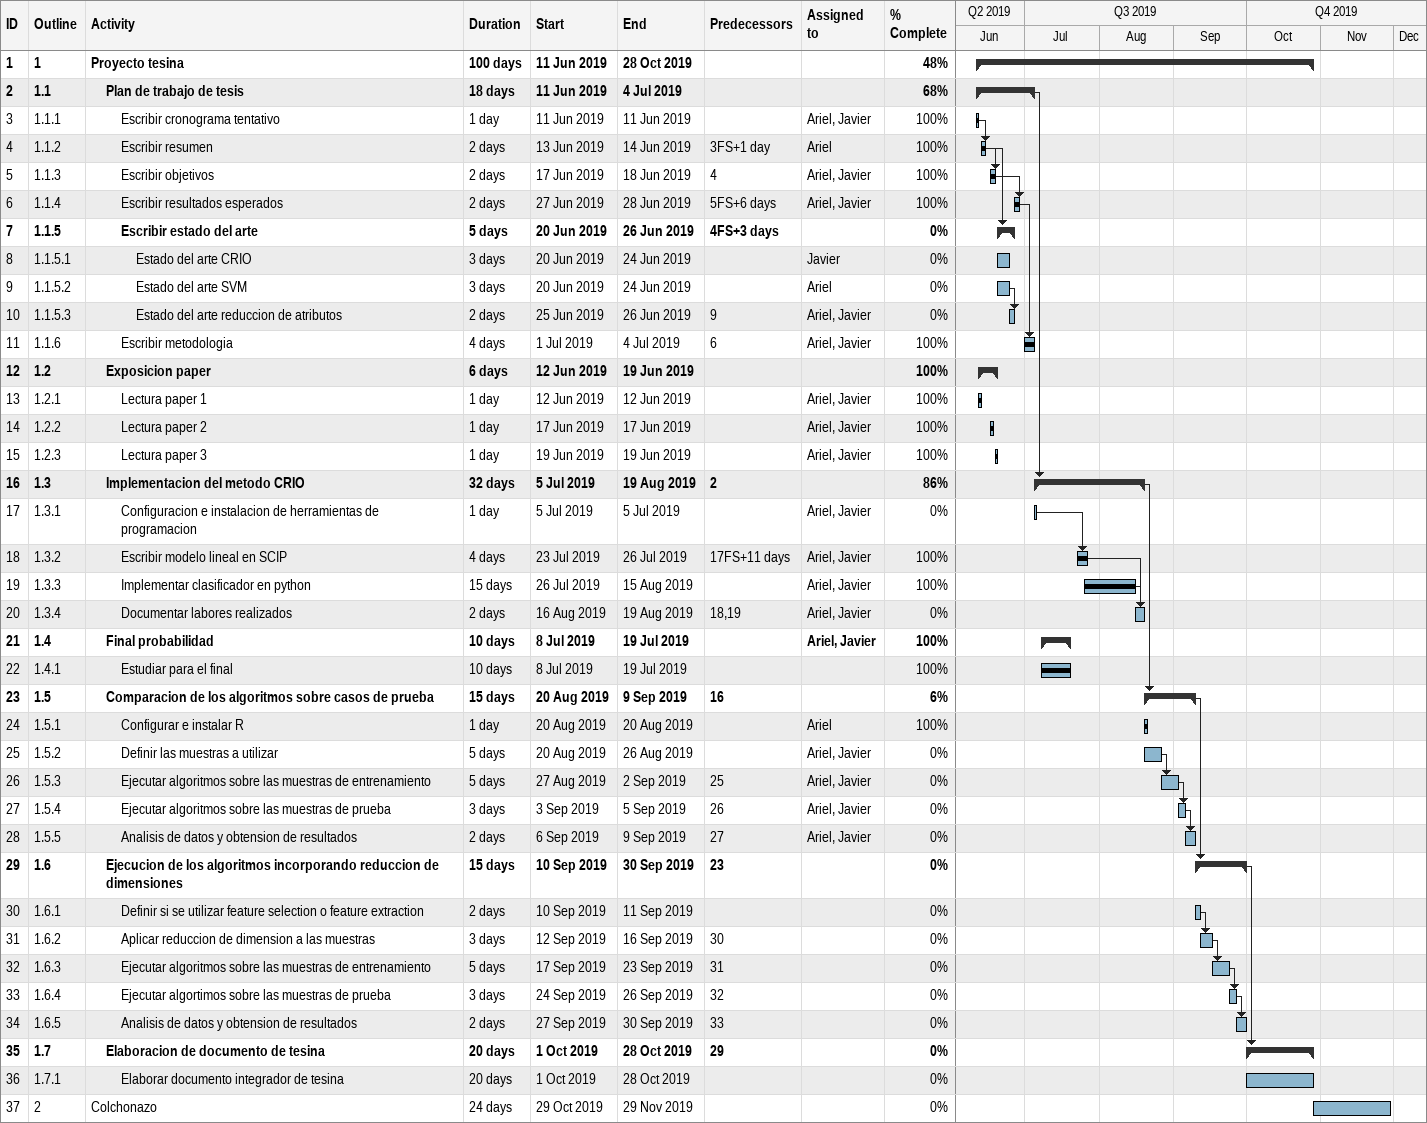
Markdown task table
| ID | WBS | Task | Duration | Start | Finish | Predecessors | Resources | % complete |
|---|---|---|---|---|---|---|---|---|
| 1 | 1 | **Proyecto tesina** | 100d | 2019-06-11 | 2019-10-28 |  |  | 48 |
| 2 | 1.1 | **Plan de trabajo de tesis** | 18d | 2019-06-11 | 2019-07-04 |  |  | 68 |
| 3 | 1.1.1 | Escribir cronograma tentativo | 1d | 2019-06-11 | 2019-06-11 |  | Ariel, Javier | 100 |
| 4 | 1.1.2 | Escribir resumen | 2d | 2019-06-13 | 2019-06-14 | 3FS+1d | Ariel | 100 |
| 5 | 1.1.3 | Escribir objetivos | 2d | 2019-06-17 | 2019-06-18 | 4 | Ariel, Javier | 100 |
| 6 | 1.1.4 | Escribir resultados esperados | 2d | 2019-06-27 | 2019-06-28 | 5FS+6d | Ariel, Javier | 100 |
| 7 | 1.1.5 | **Escribir estado del arte** | 5d | 2019-06-20 | 2019-06-26 | 4FS+3d |  | 0 |
| 8 | 1.1.5.1 | Estado del arte CRIO | 3d | 2019-06-20 | 2019-06-24 |  | Javier | 0 |
| 9 | 1.1.5.2 | Estado del arte SVM | 3d | 2019-06-20 | 2019-06-24 |  | Ariel | 0 |
| 10 | 1.1.5.3 | Estado del arte reduccion de atributos | 2d | 2019-06-25 | 2019-06-26 | 9 | Ariel, Javier | 0 |
| 11 | 1.1.6 | Escribir metodologia | 4d | 2019-07-01 | 2019-07-04 | 6 | Ariel, Javier | 100 |
| 12 | 1.2 | **Exposicion paper** | 6d | 2019-06-12 | 2019-06-19 |  |  | 100 |
| 13 | 1.2.1 | Lectura paper 1 | 1d | 2019-06-12 | 2019-06-12 |  | Ariel, Javier | 100 |
| 14 | 1.2.2 | Lectura paper 2 | 1d | 2019-06-17 | 2019-06-17 |  | Ariel, Javier | 100 |
| 15 | 1.2.3 | Lectura paper 3 | 1d | 2019-06-19 | 2019-06-19 |  | Ariel, Javier | 100 |
| 16 | 1.3 | **Implementacion del metodo CRIO** | 32d | 2019-07-05 | 2019-08-19 | 2 |  | 86 |
| 17 | 1.3.1 | Configuracion e instalacion de herramientas de programacion | 1d | 2019-07-05 | 2019-07-05 |  | Ariel, Javier | 0 |
| 18 | 1.3.2 | Escribir modelo lineal en SCIP | 4d | 2019-07-23 | 2019-07-26 | 17FS+11d | Ariel, Javier | 100 |
| 19 | 1.3.3 | Implementar clasificador en python | 15d | 2019-07-26 | 2019-08-15 |  | Ariel, Javier | 100 |
| 20 | 1.3.4 | Documentar labores realizados | 2d | 2019-08-16 | 2019-08-19 | 18, 19 | Ariel, Javier | 0 |
| 21 | 1.4 | **Final probabilidad** | 10d | 2019-07-08 | 2019-07-19 |  | Ariel, Javier | 100 |
| 22 | 1.4.1 | Estudiar para el final | 10d | 2019-07-08 | 2019-07-19 |  |  | 100 |
| 23 | 1.5 | **Comparacion de los algoritmos sobre casos de prueba** | 15d | 2019-08-20 | 2019-09-09 | 16 |  | 6 |
| 24 | 1.5.1 | Configurar e instalar R | 1d | 2019-08-20 | 2019-08-20 |  | Ariel | 100 |
| 25 | 1.5.2 | Definir las muestras a utilizar | 5d | 2019-08-20 | 2019-08-26 |  | Ariel, Javier | 0 |
| 26 | 1.5.3 | Ejecutar algoritmos sobre las muestras de entrenamiento | 5d | 2019-08-27 | 2019-09-02 | 25 | Ariel, Javier | 0 |
| 27 | 1.5.4 | Ejecutar algoritmos sobre las muestras de prueba | 3d | 2019-09-03 | 2019-09-05 | 26 | Ariel, Javier | 0 |
| 28 | 1.5.5 | Analisis de datos y obtension de resultados | 2d | 2019-09-06 | 2019-09-09 | 27 | Ariel, Javier | 0 |
| 29 | 1.6 | **Ejecucion de los algoritmos incorporando reduccion de dimensiones** | 15d | 2019-09-10 | 2019-09-30 | 23 |  | 0 |
| 30 | 1.6.1 | Definir si se utilizar feature selection o feature extraction | 2d | 2019-09-10 | 2019-09-11 |  |  | 0 |
| 31 | 1.6.2 | Aplicar reduccion de dimension a las muestras | 3d | 2019-09-12 | 2019-09-16 | 30 |  | 0 |
| 32 | 1.6.3 | Ejecutar algoritmos sobre las muestras de entrenamiento | 5d | 2019-09-17 | 2019-09-23 | 31 |  | 0 |
| 33 | 1.6.4 | Ejecutar algortimos sobre las muestras de prueba | 3d | 2019-09-24 | 2019-09-26 | 32 |  | 0 |
| 34 | 1.6.5 | Analisis de datos y obtension de resultados | 2d | 2019-09-27 | 2019-09-30 | 33 |  | 0 |
| 35 | 1.7 | **Elaboracion de documento de tesina** | 20d | 2019-10-01 | 2019-10-28 | 29 |  | 0 |
| 36 | 1.7.1 | Elaborar documento integrador de tesina | 20d | 2019-10-01 | 2019-10-28 |  |  | 0 |
| 37 | 2 | Colchonazo | 24d | 2019-10-29 | 2019-11-29 |  |  | 0 |
